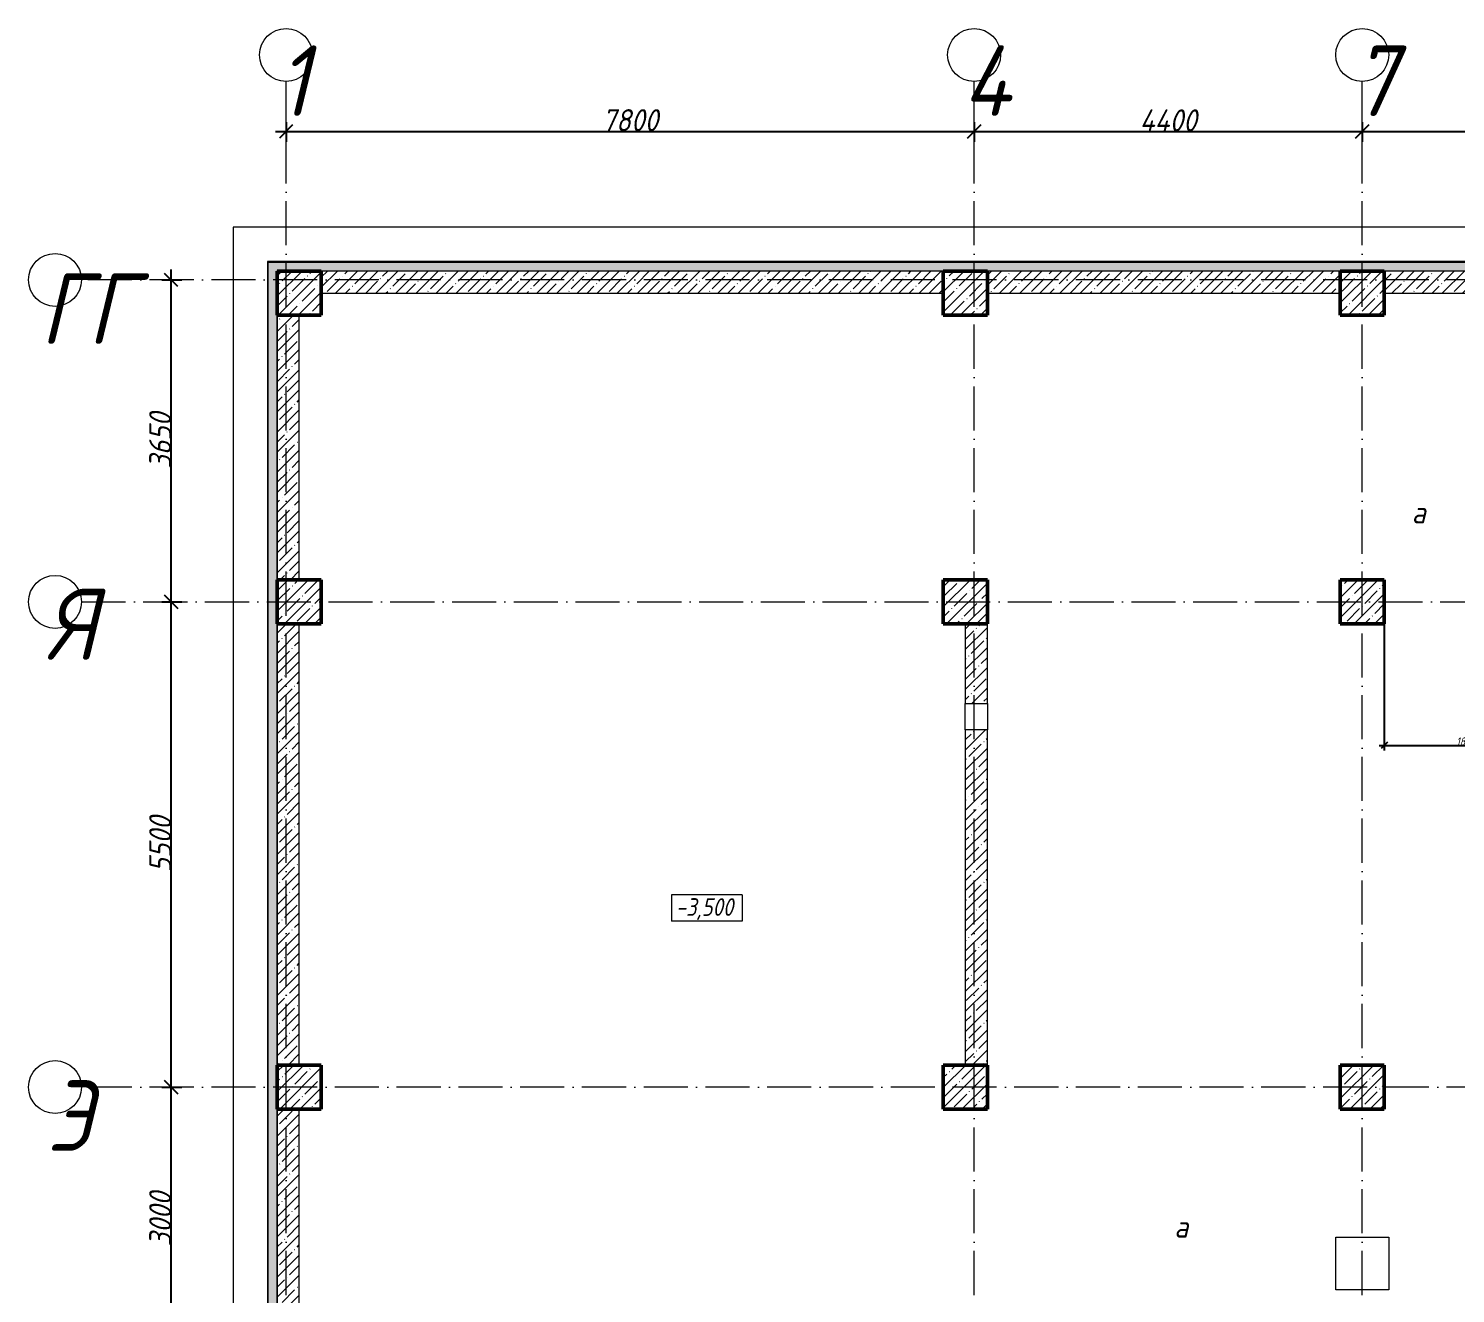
# Model space of a CAD drawing. Header units: millimetres. Extents: x -606178 to 312196, y -19338 to 632709.
# Drawn here: x -605336 to -589161, y 487935 to 502275 of the extents above; entities that cross this region are included whole.
import ezdxf

# ---------------------------------------------------------------- set-up
doc = ezdxf.new("R2010")
doc.units = ezdxf.units.MM
doc.linetypes.add('50_200_ШТРИХ_1Т_ш5_п1_п1_', pattern=[700, 500, -100, 0, -100])
for name, color, linetype, lineweight in [('A-____-____-DIMS', 7, 'Continuous', 9), ('A-____-NOTE-TEXT', 7, 'Continuous', 9), ('A-FLOR-____-OTLN', 7, 'Continuous', 9), ('A-WALL-____-MCUT', 7, 'Continuous', 13), ('A-WALL-____-MCUT-1', 7, 'Continuous', 9), ('A-WALL-____-MCUT-3', 7, 'Continuous', 9), ('A-WALL-____-OTLN', 7, 'Continuous', 9), ('A-WALL-____-PATT-1', 7, 'Continuous', 9), ('A-WALL-FNSH-MCUT-1', 7, 'Continuous', 9), ('G-____-____-DIMS', 7, 'Continuous', 9), ('S-COLS-____-MCUT', 7, 'Continuous', 50), ('S-COLS-____-OTLN', 7, 'Continuous', 9), ('S-GRID-____-IDEN', 7, 'Continuous', 9), ('S-GRID-____-OTLN-1', 7, '50_200_ШТРИХ_1Т_ш5_п1_п1_', 9)]:
    doc.layers.add(name, color=color, linetype=linetype, lineweight=lineweight)
doc.styles.add('ISOCPEUR_I', font='isocpeui.ttf', dxfattribs={"width": 0.9, "height": 2.5})
doc.styles.add('ISOCPEUR_I_2', font='isocpeui.ttf', dxfattribs={"width": 0.85, "height": 2.3})
doc.styles.add('ISOCPEUR_I_7', font='isocpeui.ttf', dxfattribs={"width": 0.9, "height": 90})
doc.styles.add('ISOCPEUR_I_9', font='isocpeui.ttf', dxfattribs={"width": 0.9, "height": 250})
doc.dimstyles.new('ISO-1_8_0_9К_СРЕДНИЙ_Кладочные', dxfattribs={"dimscale": 304.8, "dimtxt": 89.638306, "dimasz": 0.246063, "dimexe": 0.19685, "dimexo": 0, "dimgap": 0, "dimtad": 1, "dimdec": 3, "dimrnd": 0.001, "dimdsep": 46, "dimtxsty": 'ISOCPEUR_I_7', "dimblk1": 'OBLIQUE', "dimblk2": 'OBLIQUE', "dimsah": 1, "dimcen": 0.09, "dimdle": 0.19685, "dimazin": 0, "dimtfac": 1, "dimtdec": 4, "dimtix": 1, "dimtmove": 2, "dimatfit": 3, "dimfxl": 1, "dimtvp": 1, "dimtolj": 1, "dimtzin": 0, "dimarcsym": 2})
doc.dimstyles.new('ISO-2_5_0_9К_БОЛЬШОЙ_ОСИ', dxfattribs={"dimscale": 304.8, "dimtxt": 248.995294, "dimasz": 0.492126, "dimexe": 0.393701, "dimexo": 0, "dimgap": 0, "dimtad": 1, "dimdec": 0, "dimzin": 0, "dimdsep": 46, "dimtxsty": 'ISOCPEUR_I_9', "dimblk1": 'OBLIQUE', "dimblk2": 'OBLIQUE', "dimsah": 1, "dimcen": 0.09, "dimdle": 0.393701, "dimazin": 0, "dimtfac": 1, "dimtdec": 4, "dimtix": 1, "dimtmove": 0, "dimatfit": 3, "dimfxl": 1, "dimtvp": 1, "dimtolj": 1, "dimtzin": 0, "dimarcsym": 2})
pattern_1 = [(45, (-600067.05, 451794.26), (-114.04925, 114.04925), []), (45, (-599953, 451794.26), (-114.04925, 114.04925), [201.612, -40.322, 3.353, -36.97])]
pattern_2 = [(0, (-600067.05, 451794.26), (120.968, 69.841), [80.645, -161.29]), (120, (-600067.05, 451794.26), (-120.96808, 69.84086), [80.645, -161.29]), (60, (-600067.05, 451794.26), (-8e-05, 139.68186), [0, -161.29, 80.645, 0])]

# ---------------------------------------------------------------- blocks, each defined once
blk = doc.blocks.new('BSC_Колонна _Прямоугольная - 500х500-V6-АР1_Кладочный план подвала в осях 1-64_А-ГГ')
at = {"layer": 'S-COLS-____-OTLN'}
h = blk.add_hatch(dxfattribs=at)
h.set_pattern_fill('FP_13', color=256, style=0, pattern_type=2)
h.set_pattern_definition([(45, (-9850, -43981.04), (-114.04925, 114.04925), []), (45, (-9735.95, -43981.04), (-114.04925, 114.04925), [201.613, -40.323, 3.353, -36.97])])
h.paths.add_polyline_path([(-250, -250), (250, -250), (250, 250), (-250, 250)], flags=0)
at = {"layer": 'S-COLS-____-MCUT'}
for p, q in [((250, 250), (-250, 250)), ((-250, 250), (-250, -250)), ((250, -250), (250, 250)), ((-250, -250), (250, -250))]:
    blk.add_line(p, q, dxfattribs=at)
blk = doc.blocks.new('BSC_Колонна _Прямоугольная - 500х500-V46-АР1_Кладочный план подвала в осях 1-64_А-ГГ')
at = {"layer": 'S-COLS-____-OTLN'}
h = blk.add_hatch(dxfattribs=at)
h.set_pattern_fill('FP_57', color=256, style=0, pattern_type=2)
h.set_pattern_definition([(45, (2200, -47481.04), (-114.04925, 114.04925), []), (45, (2314.05, -47481.04), (-114.04925, 114.04925), [201.613, -40.323, 3.353, -36.97])])
h.paths.add_polyline_path([(-250, -250), (250, -250), (250, 250), (-250, 250)], flags=0)
at = {"layer": 'S-COLS-____-MCUT'}
for p, q in [((250, 250), (-250, 250)), ((-250, 250), (-250, -250)), ((250, -250), (250, 250)), ((-250, -250), (250, -250))]:
    blk.add_line(p, q, dxfattribs=at)
blk = doc.blocks.new('BSC_Колонна _Прямоугольная - 500х500-V47-АР1_Кладочный план подвала в осях 1-64_А-ГГ')
at = {"layer": 'S-COLS-____-OTLN'}
h = blk.add_hatch(dxfattribs=at)
h.set_pattern_fill('FP_58', color=256, style=0, pattern_type=2)
h.set_pattern_definition([(45, (-5350, -47481.04), (-114.04925, 114.04925), []), (45, (-5235.95, -47481.04), (-114.04925, 114.04925), [201.613, -40.323, 3.353, -36.97])])
h.paths.add_polyline_path([(-250, -250), (250, -250), (250, 250), (-250, 250)], flags=0)
at = {"layer": 'S-COLS-____-MCUT'}
for p, q in [((250, 250), (-250, 250)), ((-250, 250), (-250, -250)), ((250, -250), (250, 250)), ((-250, -250), (250, -250))]:
    blk.add_line(p, q, dxfattribs=at)
blk = doc.blocks.new('BSC_Колонна _Прямоугольная - 500х500-V56-АР1_Кладочный план подвала в осях 1-64_А-ГГ')
at = {"layer": 'S-COLS-____-OTLN'}
h = blk.add_hatch(dxfattribs=at)
h.set_pattern_fill('FP_67', color=256, style=0, pattern_type=2)
h.set_pattern_definition([(45, (2200, -43981.04), (-114.04925, 114.04925), []), (45, (2314.05, -43981.04), (-114.04925, 114.04925), [201.613, -40.323, 3.353, -36.97])])
h.paths.add_polyline_path([(-250, -250), (250, -250), (250, 250), (-250, 250)], flags=0)
at = {"layer": 'S-COLS-____-MCUT'}
for p, q in [((250, 250), (-250, 250)), ((-250, 250), (-250, -250)), ((250, -250), (250, 250)), ((-250, -250), (250, -250))]:
    blk.add_line(p, q, dxfattribs=at)
blk = doc.blocks.new('BSC_Колонна _Прямоугольная - 500х500-V57-АР1_Кладочный план подвала в осях 1-64_А-ГГ')
at = {"layer": 'S-COLS-____-OTLN'}
h = blk.add_hatch(dxfattribs=at)
h.set_pattern_fill('FP_68', color=256, style=0, pattern_type=2)
h.set_pattern_definition([(45, (-5350, -43981.04), (-114.04925, 114.04925), []), (45, (-5235.95, -43981.04), (-114.04925, 114.04925), [201.613, -40.323, 3.353, -36.97])])
h.paths.add_polyline_path([(-250, -250), (250, -250), (250, 250), (-250, 250), (-250, -78)], flags=0)
at = {"layer": 'S-COLS-____-MCUT'}
for p, q in [((250, 250), (-250, 250)), ((-250, 250), (-250, -250)), ((250, -250), (250, 250)), ((-250, -250), (250, -250))]:
    blk.add_line(p, q, dxfattribs=at)
blk = doc.blocks.new('BSC_Колонна _Прямоугольная - 500х500-V79-АР1_Кладочный план подвала в осях 1-64_А-ГГ')
at = {"layer": 'S-COLS-____-OTLN'}
h = blk.add_hatch(dxfattribs=at)
h.set_pattern_fill('FP_90', color=256, style=0, pattern_type=2)
h.set_pattern_definition([(45, (-9850, -47481.04), (-114.04925, 114.04925), []), (45, (-9735.95, -47481.04), (-114.04925, 114.04925), [201.613, -40.323, 3.353, -36.97])])
h.paths.add_polyline_path([(-250, -250), (250, -250), (250, 250), (-250, 250)], flags=0)
at = {"layer": 'S-COLS-____-MCUT'}
for p, q in [((250, 250), (-250, 250)), ((-250, 250), (-250, -250)), ((250, -250), (250, 250)), ((-250, -250), (250, -250))]:
    blk.add_line(p, q, dxfattribs=at)
blk = doc.blocks.new('BSC_Колонна _Прямоугольная - 500х500-V80-АР1_Кладочный план подвала в осях 1-64_А-ГГ')
at = {"layer": 'S-COLS-____-OTLN'}
h = blk.add_hatch(dxfattribs=at)
h.set_pattern_fill('FP_92', color=256, style=0, pattern_type=2)
h.set_pattern_definition([(45, (-9850, -38481.04), (-114.04925, 114.04925), []), (45, (-9735.95, -38481.04), (-114.04925, 114.04925), [201.613, -40.323, 3.353, -36.97])])
h.paths.add_polyline_path([(-250, -250), (250, -250), (250, 250), (-250, 250)], flags=0)
at = {"layer": 'S-COLS-____-MCUT'}
for p, q in [((250, 250), (-250, 250)), ((-250, 250), (-250, -250)), ((250, -250), (250, 250)), ((-250, -250), (250, -250))]:
    blk.add_line(p, q, dxfattribs=at)
blk = doc.blocks.new('BSC_Колонна _Прямоугольная - 500х500-V109-АР1_Кладочный план подвала в осях 1-64_А-ГГ')
at = {"layer": 'S-COLS-____-OTLN'}
h = blk.add_hatch(dxfattribs=at)
h.set_pattern_fill('FP_121', color=256, style=0, pattern_type=2)
h.set_pattern_definition([(45, (2200, -38481.04), (-114.04925, 114.04925), []), (45, (2314.05, -38481.04), (-114.04925, 114.04925), [201.613, -40.323, 3.353, -36.97])])
h.paths.add_polyline_path([(-250, -250), (250, -250), (250, 250), (-250, 250)], flags=0)
at = {"layer": 'S-COLS-____-MCUT'}
for p, q in [((250, 250), (-250, 250)), ((-250, 250), (-250, -250)), ((250, -250), (250, 250)), ((-250, -250), (250, -250))]:
    blk.add_line(p, q, dxfattribs=at)
blk = doc.blocks.new('BSC_Колонна _Прямоугольная - 500х500-V110-АР1_Кладочный план подвала в осях 1-64_А-ГГ')
at = {"layer": 'S-COLS-____-OTLN'}
h = blk.add_hatch(dxfattribs=at)
h.set_pattern_fill('FP_122', color=256, style=0, pattern_type=2)
h.set_pattern_definition([(45, (-5350, -38481.04), (-114.04925, 114.04925), []), (45, (-5235.95, -38481.04), (-114.04925, 114.04925), [201.613, -40.323, 3.353, -36.97])])
h.paths.add_polyline_path([(-250, -250), (250, -250), (250, 250), (-250, 250)], flags=0)
at = {"layer": 'S-COLS-____-MCUT'}
for p, q in [((250, 250), (-250, 250)), ((-250, 250), (-250, -250)), ((250, -250), (250, 250)), ((-250, -250), (250, -250))]:
    blk.add_line(p, q, dxfattribs=at)
blk = doc.blocks.new('Ось сетки - Круг_Ø6_00__ISO-2_5_0_9K_-25732049-АР1_Кладочный план подвала в осях 1-64_А-ГГ')
at = {"layer": 'S-GRID-____-IDEN'}
blk.add_circle((0, 0), 3, dxfattribs=at)
blk = doc.blocks.new('_Oblique')
at = {"color": 0, "linetype": 'ByBlock', "lineweight": -2}
blk.add_line((-0.5, -0.5), (0.5, 0.5), dxfattribs=at)
blk = doc.blocks.new('*D3973')
at = {"layer": 'A-____-____-DIMS', "color": 0, "lineweight": -2, "transparency": 16777216}
for p, q in [((-603825, 490275), (-603598, 490275)), ((-603718, 487155), (-603718, 490395)), ((-603825, 487275), (-603598, 487275))]:
    blk.add_line(p, q, dxfattribs=at)
at = {"layer": 'Defpoints', "color": 0, "transparency": 16777216}
for p in [(-603825, 490275), (-603718, 490275), (-603825, 487275)]:
    blk.add_point(p, dxfattribs=at)
at = {"layer": 'A-____-____-DIMS', "color": 0, "lineweight": -2, "transparency": 16777216, "xscale": 150, "yscale": 150, "zscale": 150}
for p, rotation in [((-603718, 490275), 90), ((-603718, 487275), 270)]:
    blk.add_blockref('_Oblique', p, dxfattribs=dict(at, rotation=rotation))
at = {"layer": 'A-____-____-DIMS', "color": 0, "transparency": 16777216, "insert": (-603843, 488775), "char_height": 250, "width": 758.48, "attachment_point": 5, "rotation": 90, "style": 'ISOCPEUR_I_9'}
blk.add_mtext('\\A1;3000', dxfattribs=at)
blk = doc.blocks.new('*D3974')
at = {"layer": 'A-____-____-DIMS', "color": 0, "lineweight": -2, "transparency": 16777216}
for p, q in [((-603825, 495775), (-603598, 495775)), ((-603718, 490155), (-603718, 495895)), ((-603825, 490275), (-603598, 490275))]:
    blk.add_line(p, q, dxfattribs=at)
at = {"layer": 'Defpoints', "color": 0, "transparency": 16777216}
for p in [(-603825, 495775), (-603718, 495775), (-603825, 490275)]:
    blk.add_point(p, dxfattribs=at)
at = {"layer": 'A-____-____-DIMS', "color": 0, "lineweight": -2, "transparency": 16777216, "xscale": 150, "yscale": 150, "zscale": 150}
for p, rotation in [((-603718, 495775), 90), ((-603718, 490275), 270)]:
    blk.add_blockref('_Oblique', p, dxfattribs=dict(at, rotation=rotation))
at = {"layer": 'A-____-____-DIMS', "color": 0, "transparency": 16777216, "insert": (-603843, 493025), "char_height": 250, "width": 758.48, "attachment_point": 5, "rotation": 90, "style": 'ISOCPEUR_I_9'}
blk.add_mtext('\\A1;5500', dxfattribs=at)
blk = doc.blocks.new('*D3975')
at = {"layer": 'A-____-____-DIMS', "color": 0, "lineweight": -2, "transparency": 16777216}
for p, q in [((-603718, 495655), (-603718, 499545)), ((-603825, 499425), (-603598, 499425)), ((-603825, 495775), (-603598, 495775))]:
    blk.add_line(p, q, dxfattribs=at)
at = {"layer": 'Defpoints', "color": 0, "transparency": 16777216}
for p in [(-603825, 499425), (-603718, 499425), (-603825, 495775)]:
    blk.add_point(p, dxfattribs=at)
at = {"layer": 'A-____-____-DIMS', "color": 0, "lineweight": -2, "transparency": 16777216, "xscale": 150, "yscale": 150, "zscale": 150}
for p, rotation in [((-603718, 499425), 90), ((-603718, 495775), 270)]:
    blk.add_blockref('_Oblique', p, dxfattribs=dict(at, rotation=rotation))
at = {"layer": 'A-____-____-DIMS', "color": 0, "transparency": 16777216, "insert": (-603843, 497600), "char_height": 250, "width": 758.48, "attachment_point": 5, "rotation": 90, "style": 'ISOCPEUR_I_9'}
blk.add_mtext('\\A1;3650', dxfattribs=at)
blk = doc.blocks.new('*D4036')
at = {"layer": 'A-____-____-DIMS', "color": 0, "lineweight": -2, "transparency": 16777216}
for p, q in [((-602417, 501215), (-602417, 500989)), ((-594617, 501215), (-594617, 500989)), ((-602537, 501109), (-594497, 501109))]:
    blk.add_line(p, q, dxfattribs=at)
at = {"layer": 'Defpoints', "color": 0, "transparency": 16777216}
for p in [(-602417, 501215), (-594617, 501215), (-594617, 501109)]:
    blk.add_point(p, dxfattribs=at)
at = {"layer": 'A-____-____-DIMS', "color": 0, "lineweight": -2, "transparency": 16777216, "xscale": 150, "yscale": 150, "zscale": 150, "rotation": 180}
blk.add_blockref('_Oblique', (-602417, 501109), dxfattribs=at)
at = {"layer": 'A-____-____-DIMS', "color": 0, "lineweight": -2, "transparency": 16777216, "xscale": 150, "yscale": 150, "zscale": 150}
blk.add_blockref('_Oblique', (-594617, 501109), dxfattribs=at)
at = {"layer": 'A-____-____-DIMS', "color": 0, "transparency": 16777216, "insert": (-598517, 501236), "char_height": 250, "width": 758.48, "attachment_point": 5, "style": 'ISOCPEUR_I_9'}
blk.add_mtext('\\A1;7800', dxfattribs=at)
blk = doc.blocks.new('*D4037')
at = {"layer": 'A-____-____-DIMS', "color": 0, "lineweight": -2, "transparency": 16777216}
for p, q in [((-594617, 501215), (-594617, 500989)), ((-590217, 501215), (-590217, 500989)), ((-594737, 501109), (-590097, 501109))]:
    blk.add_line(p, q, dxfattribs=at)
at = {"layer": 'Defpoints', "color": 0, "transparency": 16777216}
for p in [(-594617, 501215), (-590217, 501215), (-590217, 501109)]:
    blk.add_point(p, dxfattribs=at)
at = {"layer": 'A-____-____-DIMS', "color": 0, "lineweight": -2, "transparency": 16777216, "xscale": 150, "yscale": 150, "zscale": 150, "rotation": 180}
blk.add_blockref('_Oblique', (-594617, 501109), dxfattribs=at)
at = {"layer": 'A-____-____-DIMS', "color": 0, "lineweight": -2, "transparency": 16777216, "xscale": 150, "yscale": 150, "zscale": 150}
blk.add_blockref('_Oblique', (-590217, 501109), dxfattribs=at)
at = {"layer": 'A-____-____-DIMS', "color": 0, "transparency": 16777216, "insert": (-592417, 501234), "char_height": 250, "width": 804.45, "attachment_point": 5, "style": 'ISOCPEUR_I_9'}
blk.add_mtext('\\A1;4400', dxfattribs=at)
blk = doc.blocks.new('*D4038')
at = {"layer": 'A-____-____-DIMS', "color": 0, "lineweight": -2, "transparency": 16777216}
for p, q in [((-590217, 501215), (-590217, 500989)), ((-585617, 501215), (-585617, 500989)), ((-590337, 501109), (-585497, 501109))]:
    blk.add_line(p, q, dxfattribs=at)
at = {"layer": 'Defpoints', "color": 0, "transparency": 16777216}
for p in [(-590217, 501215), (-585617, 501215), (-585617, 501109)]:
    blk.add_point(p, dxfattribs=at)
at = {"layer": 'A-____-____-DIMS', "color": 0, "lineweight": -2, "transparency": 16777216, "xscale": 150, "yscale": 150, "zscale": 150, "rotation": 180}
blk.add_blockref('_Oblique', (-590217, 501109), dxfattribs=at)
at = {"layer": 'A-____-____-DIMS', "color": 0, "lineweight": -2, "transparency": 16777216, "xscale": 150, "yscale": 150, "zscale": 150}
blk.add_blockref('_Oblique', (-585617, 501109), dxfattribs=at)
at = {"layer": 'A-____-____-DIMS', "color": 0, "transparency": 16777216, "insert": (-587917, 501234), "char_height": 250, "width": 781.46, "attachment_point": 5, "style": 'ISOCPEUR_I_9'}
blk.add_mtext('\\A1;4600', dxfattribs=at)
blk = doc.blocks.new('Высотные отметки - 9_5х3_5_h_-17668430-АР1_Кладочный план подвала в осях 1-64_А-ГГ')
at = {"layer": 'G-____-____-DIMS'}
for p, q in [((-4, 3), (-4, 0)), ((4, 3), (-4, 3)), ((4, 3), (4, 0)), ((4, 0), (-4, 0))]:
    blk.add_line(p, q, dxfattribs=at)
blk = doc.blocks.new('*D3934')
at = {"layer": 'A-____-____-DIMS', "color": 0, "lineweight": -2, "transparency": 16777216}
for p, q in [((-589967, 495525), (-589967, 494089)), ((-588117, 494625), (-588117, 494089)), ((-590027, 494149), (-588057, 494149))]:
    blk.add_line(p, q, dxfattribs=at)
at = {"layer": 'Defpoints', "color": 0, "transparency": 16777216}
for p in [(-589967, 495525), (-588117, 494625), (-588117, 494149)]:
    blk.add_point(p, dxfattribs=at)
at = {"layer": 'A-____-____-DIMS', "color": 0, "lineweight": -2, "transparency": 16777216, "xscale": 75, "yscale": 75, "zscale": 75, "rotation": 180}
blk.add_blockref('_Oblique', (-589967, 494149), dxfattribs=at)
at = {"layer": 'A-____-____-DIMS', "color": 0, "lineweight": -2, "transparency": 16777216, "xscale": 75, "yscale": 75, "zscale": 75}
blk.add_blockref('_Oblique', (-588117, 494149), dxfattribs=at)
at = {"layer": 'A-____-____-DIMS', "color": 0, "transparency": 16777216, "insert": (-589042, 494194), "char_height": 90, "width": 504.73, "attachment_point": 5, "style": 'ISOCPEUR_I_7'}
blk.add_mtext('\\A1;1850', dxfattribs=at)

msp = doc.modelspace()

# ---------------------------------------------------------------- hatches: boundary and pattern name
at = {"layer": 'A-WALL-____-PATT-1'}
h = msp.add_hatch(dxfattribs=at)
h.set_pattern_fill('FP_91', color=256, style=0, pattern_type=2)
h.set_pattern_definition(pattern_2)
h.paths.add_polyline_path([(-576517.047, 499527.3011), (-576515.047, 499527.3011), (-576515.047, 499627.3011), (-602619.047, 499627.3011), (-602619.047, 499527.3011), (-578872.3761, 499527.3011)], flags=0)
h = msp.add_hatch(dxfattribs=at)
h.set_pattern_fill('FP_91', color=256, style=0, pattern_type=2)
h.set_pattern_definition(pattern_2)
h.paths.add_polyline_path([(-602519.047, 449773.3011), (-602519.047, 499527.3011), (-602619.047, 499527.3011), (-602619.047, 449773.3011)], flags=0)
h = msp.add_hatch(dxfattribs=at)
h.set_pattern_fill('FP_1', color=256, style=0, pattern_type=2)
h.set_pattern_definition(pattern_1)
h.paths.add_polyline_path([(-594967.047, 499275.3011), (-594967.047, 499525.3011), (-602017.047, 499525.3011), (-602017.047, 499275.3011), (-600082.4148, 499275.3011)], flags=0)
h = msp.add_hatch(dxfattribs=at)
h.set_pattern_fill('FP_1', color=256, style=0, pattern_type=2)
h.set_pattern_definition(pattern_1)
h.paths.add_polyline_path([(-590467.047, 499275.3011), (-590467.047, 499525.3011), (-594467.047, 499525.3011), (-594467.047, 499275.3011), (-593012.4019, 499275.3011)], flags=0)
h = msp.add_hatch(dxfattribs=at)
h.set_pattern_fill('FP_1', color=256, style=0, pattern_type=2)
h.set_pattern_definition(pattern_1)
h.paths.add_polyline_path([(-585967.047, 499275.3011), (-585967.047, 499525.3011), (-589967.047, 499525.3011), (-589967.047, 499275.3011)], flags=0)
h = msp.add_hatch(dxfattribs=at)
h.set_pattern_fill('FP_1', color=256, style=0, pattern_type=2)
h.set_pattern_definition(pattern_1)
h.paths.add_polyline_path([(-602267.047, 496025.3011), (-602267.047, 499025.3011), (-602517.047, 499025.3011), (-602517.047, 496025.3011)], flags=0)
h = msp.add_hatch(dxfattribs=at)
h.set_pattern_fill('FP_1', color=256, style=0, pattern_type=2)
h.set_pattern_definition(pattern_1)
h.paths.add_polyline_path([(-602267.047, 490525.3011), (-602267.047, 495525.3011), (-602517.047, 495525.3011), (-602517.047, 490525.3011)], flags=0)
h = msp.add_hatch(dxfattribs=at)
h.set_pattern_fill('FP_1', color=256, style=0, pattern_type=2)
h.set_pattern_definition(pattern_1)
h.paths.add_polyline_path([(-594467.047, 490525.3011), (-594467.047, 494325.3011), (-594717.047, 494325.3011), (-594717.047, 490525.3011)], flags=0)
h.paths.add_polyline_path([(-594717.047, 494625.3011), (-594467.047, 494625.3011), (-594467.047, 495525.3011), (-594717.047, 495525.3011)], flags=0)
h = msp.add_hatch(dxfattribs=at)
h.set_pattern_fill('FP_1', color=256, style=0, pattern_type=2)
h.set_pattern_definition(pattern_1)
h.paths.add_polyline_path([(-602267.047, 487525.3011), (-602267.047, 490024.9536), (-602517.047, 490024.9536), (-602517.047, 487525.3011)], flags=0)

# ---------------------------------------------------------------- linework, layer by layer
at = {"layer": 'A-FLOR-____-OTLN'}
for p, q in [((-576017.047, 500025.3011), (-603017.047, 500025.3011)), ((-603017.047, 500025.3011), (-603017.047, 461325.3011)), ((-590516.1224, 487975.3011), (-590516.1224, 488575.3011)), ((-590516.1224, 488575.3011), (-589916.1224, 488575.3011)), ((-589916.1224, 488575.3011), (-589916.1224, 487975.3011)), ((-589916.1224, 487975.3011), (-590516.1224, 487975.3011))]:
    msp.add_line(p, q, dxfattribs=at)
at = {"layer": 'A-WALL-____-MCUT'}
for p, q in [((-576407.047, 499635.3011), (-602627.047, 499635.3011)), ((-602627.047, 499635.3011), (-602627.047, 449765.3011)), ((-602619.047, 499627.3011), (-576415.047, 499627.3011)), ((-602619.047, 449773.3011), (-602619.047, 499627.3011))]:
    msp.add_line(p, q, dxfattribs=at)
at = {"layer": 'A-WALL-____-MCUT-1'}
for p, q in [((-594967.047, 499525.3011), (-602017.047, 499525.3011)), ((-590467.047, 499525.3011), (-594467.047, 499525.3011)), ((-585967.047, 499525.3011), (-589967.047, 499525.3011)), ((-602017.047, 499275.3011), (-594967.047, 499275.3011)), ((-594467.047, 499275.3011), (-590467.047, 499275.3011)), ((-589967.047, 499275.3011), (-585967.047, 499275.3011)), ((-602517.047, 499025.3011), (-602517.047, 496025.3011)), ((-602267.047, 496025.3011), (-602267.047, 499025.3011)), ((-602517.047, 495525.3011), (-602517.047, 490525.3011)), ((-602267.047, 490525.3011), (-602267.047, 495525.3011)), ((-594717.047, 495525.3011), (-594717.047, 494625.3011)), ((-594467.047, 494625.3011), (-594467.047, 495525.3011)), ((-594717.047, 494625.3011), (-594467.047, 494625.3011)), ((-594467.047, 494325.3011), (-594717.047, 494325.3011)), ((-594717.047, 494325.3011), (-594717.047, 490525.3011)), ((-594467.047, 490525.3011), (-594467.047, 494325.3011)), ((-602267.047, 490024.9536), (-602517.047, 490024.9536)), ((-602517.047, 490024.9536), (-602517.047, 487525.3011)), ((-602267.047, 487525.3011), (-602267.047, 490024.9536))]:
    msp.add_line(p, q, dxfattribs=at)
at = {"layer": 'A-WALL-____-MCUT-3'}
for p, q in [((-602519.047, 499527.3011), (-576515.047, 499527.3011)), ((-602519.047, 449873.3011), (-602519.047, 499527.3011))]:
    msp.add_line(p, q, dxfattribs=at)
at = {"layer": 'A-WALL-____-OTLN'}
for p, q in [((-594717.047, 494325.3011), (-594717.047, 494625.3011)), ((-594467.047, 494625.3011), (-594467.047, 494325.3011))]:
    msp.add_line(p, q, dxfattribs=at)
at = {"layer": 'A-WALL-FNSH-MCUT-1'}
for p, q in [((-594467.047, 499525.3011), (-594467.047, 499525.3011)), ((-602517.047, 490024.9536), (-602517.047, 490025.3011))]:
    msp.add_line(p, q, dxfattribs=at)
at = {"layer": 'S-GRID-____-OTLN-1'}
for p, q in [((-602417.047, 447311.6528), (-602417.047, 501675.2188)), ((-594617.047, 447311.6528), (-594617.047, 501675.2188)), ((-590217.047, 447311.6528), (-590217.047, 501675.2188)), ((-573359.3078, 499425.3011), (-604735.8172, 499425.3011)), ((-604735.8172, 495775.3011), (-573359.3078, 495775.3011)), ((-573359.3078, 490275.3011), (-604735.8172, 490275.3011))]:
    msp.add_line(p, q, dxfattribs=at)

# ---------------------------------------------------------------- block references
at = {"layer": 'G-____-____-DIMS', "xscale": 99.99999999999993, "yscale": 99.99999999999993, "zscale": 99.99999999999993}
msp.add_blockref('Высотные отметки - 9_5х3_5_h_-17668430-АР1_Кладочный план подвала в осях 1-64_А-ГГ', (-597647.5766, 492154.7005), dxfattribs=at)
at = {"layer": 'S-COLS-____-OTLN'}
for name, p in [('BSC_Колонна _Прямоугольная - 500х500-V46-АР1_Кладочный план подвала в осях 1-64_А-ГГ', (-602267.047, 499275.3011)), ('BSC_Колонна _Прямоугольная - 500х500-V47-АР1_Кладочный план подвала в осях 1-64_А-ГГ', (-594717.047, 499275.3011)), ('BSC_Колонна _Прямоугольная - 500х500-V79-АР1_Кладочный план подвала в осях 1-64_А-ГГ', (-590217.047, 499275.3011)), ('BSC_Колонна _Прямоугольная - 500х500-V56-АР1_Кладочный план подвала в осях 1-64_А-ГГ', (-602267.047, 495775.3011)), ('BSC_Колонна _Прямоугольная - 500х500-V57-АР1_Кладочный план подвала в осях 1-64_А-ГГ', (-594717.047, 495775.3011)), ('BSC_Колонна _Прямоугольная - 500х500-V6-АР1_Кладочный план подвала в осях 1-64_А-ГГ', (-590217.047, 495775.3011)), ('BSC_Колонна _Прямоугольная - 500х500-V109-АР1_Кладочный план подвала в осях 1-64_А-ГГ', (-602267.047, 490275.3011)), ('BSC_Колонна _Прямоугольная - 500х500-V110-АР1_Кладочный план подвала в осях 1-64_А-ГГ', (-594717.047, 490275.3011)), ('BSC_Колонна _Прямоугольная - 500х500-V80-АР1_Кладочный план подвала в осях 1-64_А-ГГ', (-590217.047, 490275.3011))]:
    msp.add_blockref(name, p, dxfattribs=at)
at = {"layer": 'S-GRID-____-IDEN', "xscale": 99.99999999999993, "yscale": 99.99999999999993, "zscale": 99.99999999999993}
for p in [(-602417.047, 501975.2188), (-594617.047, 501975.2188), (-590217.047, 501975.2188)]:
    msp.add_blockref('Ось сетки - Круг_Ø6_00__ISO-2_5_0_9K_-25732049-АР1_Кладочный план подвала в осях 1-64_А-ГГ', p, dxfattribs=at)
for p, rotation in [((-605035.8172, 499425.3011), 89.9999999999998), ((-605035.8172, 495775.3011), 269.9999999999995), ((-605035.8172, 490275.3011), 89.99999999999982)]:
    msp.add_blockref('Ось сетки - Круг_Ø6_00__ISO-2_5_0_9K_-25732049-АР1_Кладочный план подвала в осях 1-64_А-ГГ', p, dxfattribs=dict(at, rotation=rotation))

# ---------------------------------------------------------------- texts
at = {"layer": 'A-____-NOTE-TEXT', "char_height": 250, "width": 223.670813, "attachment_point": 1, "style": 'ISOCPEUR_I'}
for insert in [(-589657.3137, 496915.0988), (-592349.2292, 488817.5599)]:
    msp.add_mtext('\\fISOCPEUR|b0|i1|c204|p34|;\\W.9;а', dxfattribs=dict(at, insert=insert))
at = {"layer": 'G-____-____-DIMS', "insert": (-597998.1504, 492415.9916), "char_height": 200, "width": 841.377075, "attachment_point": 1, "line_spacing_factor": 1.149209, "style": 'ISOCPEUR_I_2'}
msp.add_mtext('-3,500', dxfattribs=at)
at = {"layer": 'S-GRID-____-IDEN', "char_height": 800, "attachment_point": 1, "style": 'ISOCPEUR_I'}
for s, insert, width in [('\\fISOCPEUR|b0|i1|c204|p34|;\\W.9;1', (-602514.8753, 502083.9934), 144.30375), ('\\fISOCPEUR|b0|i1|c204|p34|;\\W.9;4', (-594747.7253, 502083.9934), 223.670812), ('\\fISOCPEUR|b0|i1|c204|p34|;\\W.9;7', (-590338.7253, 502083.9934), 202.02525), ('ГГ', (-605202.8876, 499501.377), 404.0505), ('\\fISOCPEUR|b0|i1|c204|p34|;\\W.9;Я', (-605133.7967, 495921.9336), 223.670812), ('\\fISOCPEUR|b0|i1|c204|p34|;\\W.9;Э', (-605128.6376, 490351.377), 223.670812)]:
    msp.add_mtext(s, dxfattribs=dict(at, insert=insert, width=width))

# ---------------------------------------------------------------- dimensions: what is measured, and where the dimension line sits
at = {"layer": 'A-____-____-DIMS'}
for base, p1, p2, dimstyle, override, picture, middle in [((-594617.047, 501109.0434), (-602417.047, 501215.1095), (-594617.047, 501215.1095), 'ISO-2_5_0_9К_БОЛЬШОЙ_ОСИ', {"dimtxt": 400, "dimpost": '<>', "dimfxl": 7800}, '*D4036', (-598517.047, 501235.6533)), ((-590217.047, 501109.0434), (-594617.047, 501215.1095), (-590217.047, 501215.1095), 'ISO-2_5_0_9К_БОЛЬШОЙ_ОСИ', {"dimtxt": 400, "dimpost": '<>', "dimfxl": 4400}, '*D4037', (-592417.047, 501234.0434)), ((-585617.047, 501109.0434), (-590217.047, 501215.1095), (-585617.047, 501215.1095), 'ISO-2_5_0_9К_БОЛЬШОЙ_ОСИ', {"dimtxt": 400, "dimpost": '<>', "dimfxl": 4600}, '*D4038', (-587917.047, 501234.0434)), ((-588117.047, 494149.0518), (-589967.047, 495525.3011), (-588117.047, 494625.3011), 'ISO-1_8_0_9К_СРЕДНИЙ_Кладочные', {"dimtxt": 400, "dimpost": '<>', "dimfxl": 2057.304061}, '*D3934', (-589042.047, 494194.0518))]:
    dim = msp.add_linear_dim(base=base, p1=p1, p2=p2, dimstyle=dimstyle, override=override, dxfattribs=at)
    dim.commit()
    dim.dimension.update_dxf_attribs({"geometry": picture, "text_midpoint": middle})
for base, p1, p2, override, picture, middle in [((-603718.4425, 499425.3011), (-603824.5086, 495775.3011), (-603824.5086, 499425.3011), {"dimtxt": 400, "dimpost": '<>', "dimfxl": 3650}, '*D3975', (-603843.4425, 497600.3011)), ((-603718.4425, 495775.3011), (-603824.5086, 490275.3011), (-603824.5086, 495775.3011), {"dimtxt": 400, "dimpost": '<>', "dimfxl": 5500}, '*D3974', (-603843.4425, 493025.3011)), ((-603718.4425, 490275.3011), (-603824.5086, 487275.3011), (-603824.5086, 490275.3011), {"dimtxt": 400, "dimpost": '<>', "dimfxl": 3000}, '*D3973', (-603843.4425, 488775.3011))]:
    dim = msp.add_linear_dim(base=base, p1=p1, p2=p2, angle=90, dimstyle='ISO-2_5_0_9К_БОЛЬШОЙ_ОСИ', override=override, dxfattribs=at)
    dim.commit()
    dim.dimension.update_dxf_attribs({"geometry": picture, "text_midpoint": middle})

doc.saveas('drawing.dxf')
